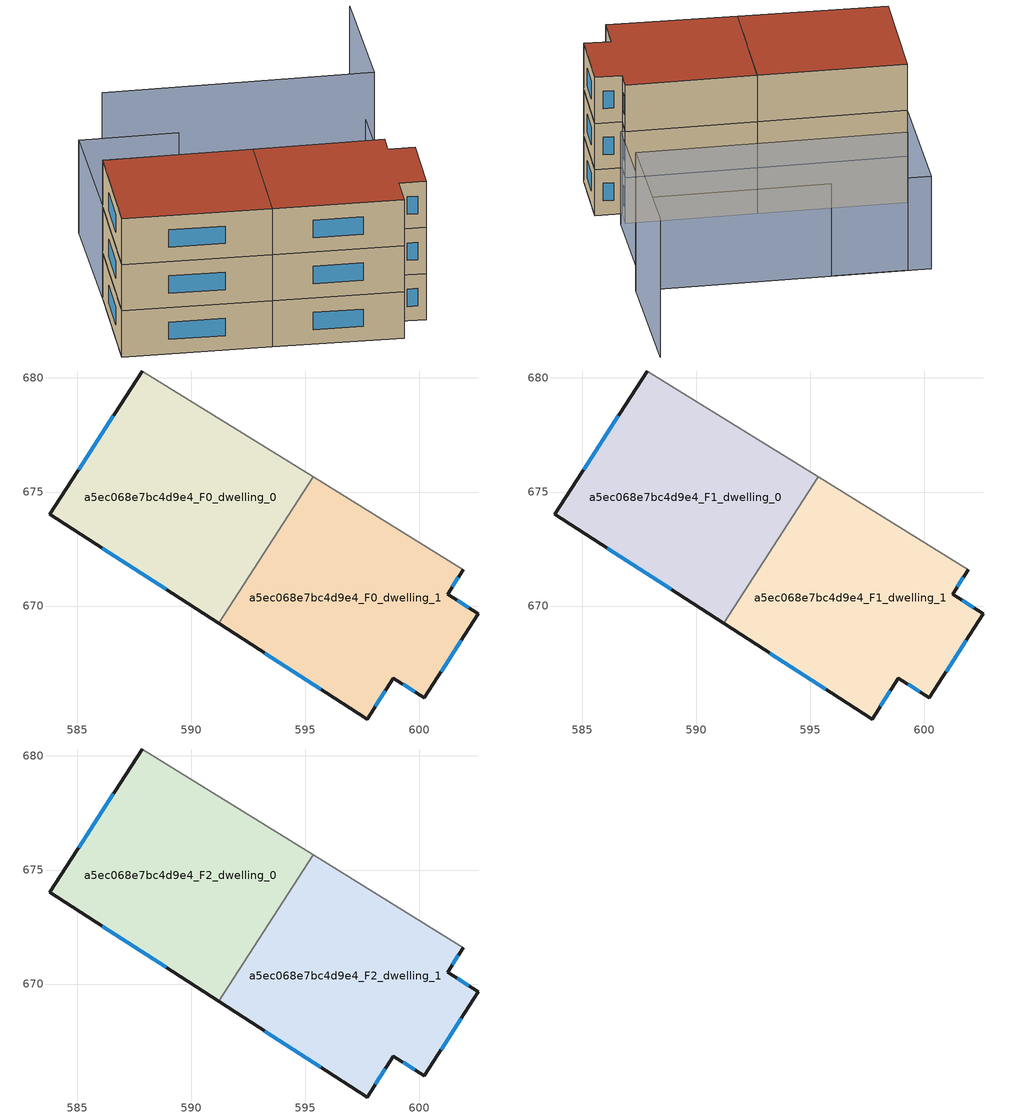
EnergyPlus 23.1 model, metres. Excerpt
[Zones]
a5ec068e7bc4d9e4_F0_dwelling_0
 floor ground (EU_floor_Construction): 595.34,675.66 591.2,669.24 583.79,674.02 587.85,680.31 z0
 wall outside (EU_wall_Construction): 587.85,680.31 583.79,674.02 591.2,669.24 z0:3
 wall adiabatic (EU_wall_Construction): 595.34,675.66 587.85,680.31 z0:3
 wall to a5ec068e7bc4d9e4_F0_dwelling_1 (EU_wall_Construction): 591.2,669.24 595.34,675.66 z0:3
 window (EU_Window_Construction): 586.1,672.53 588.89,670.73 / 586.58,678.35 585.06,675.98 z0.93:2.07
a5ec068e7bc4d9e4_F0_dwelling_1
 floor ground (EU_floor_Construction): 601.92,671.59 601.23,670.52 602.58,669.66 600.21,665.98 598.86,666.84 597.7,665.05 591.2,669.24 595.34,675.66 z0
 wall outside (EU_wall_Construction): 591.2,669.24 597.7,665.05 598.86,666.84 600.21,665.98 602.58,669.66 601.23,670.52 601.92,671.59 z0:3
 wall adiabatic (EU_wall_Construction): 601.92,671.59 595.34,675.66 z0:3
 window (EU_Window_Construction): 593.23,667.93 595.68,666.35 / 601.45,670.85 601.71,671.26 / 602.16,669.93 601.65,670.25 / 600.95,667.12 601.84,668.51 / 599.28,666.57 599.79,666.25 / 598.06,665.61 598.5,666.28 z0.93:2.07
a5ec068e7bc4d9e4_F1_dwelling_0
 floor to a5ec068e7bc4d9e4_F0_dwelling_0 (EU_floor_Construction): 595.34,675.66 591.2,669.24 583.79,674.02 587.85,680.31 z3
 wall outside (EU_wall_Construction): 587.85,680.31 583.79,674.02 591.2,669.24 z3:6
 wall adiabatic (EU_wall_Construction): 595.34,675.66 587.85,680.31 z3:6
 wall to a5ec068e7bc4d9e4_F1_dwelling_1 (EU_wall_Construction): 591.2,669.24 595.34,675.66 z3:6
 window (EU_Window_Construction): 586.1,672.53 588.89,670.73 / 586.58,678.35 585.06,675.98 z3.93:5.07
a5ec068e7bc4d9e4_F1_dwelling_1
 floor to a5ec068e7bc4d9e4_F0_dwelling_1 (EU_floor_Construction): 601.92,671.59 601.23,670.52 602.58,669.66 600.21,665.98 598.86,666.84 597.7,665.05 591.2,669.24 595.34,675.66 z3
 wall outside (EU_wall_Construction): 591.2,669.24 597.7,665.05 598.86,666.84 600.21,665.98 602.58,669.66 601.23,670.52 601.92,671.59 z3:6
 wall adiabatic (EU_wall_Construction): 601.92,671.59 595.34,675.66 z3:6
 window (EU_Window_Construction): 593.23,667.93 595.68,666.35 / 601.45,670.85 601.71,671.26 / 602.16,669.93 601.65,670.25 / 600.95,667.12 601.84,668.51 / 599.28,666.57 599.79,666.25 / 598.06,665.61 598.5,666.28 z3.93:5.07
a5ec068e7bc4d9e4_F2_dwelling_0
 floor to a5ec068e7bc4d9e4_F1_dwelling_0 (EU_floor_Construction): 595.34,675.66 591.2,669.24 583.79,674.02 587.85,680.31 z6
 wall outside (EU_wall_Construction): 587.85,680.31 583.79,674.02 591.2,669.24 z6:9
 wall adiabatic (EU_wall_Construction): 595.34,675.66 587.85,680.31 z6:9
 wall to a5ec068e7bc4d9e4_F2_dwelling_1 (EU_wall_Construction): 591.2,669.24 595.34,675.66 z6:9
 window (EU_Window_Construction): 586.1,672.53 588.89,670.73 / 586.58,678.35 585.06,675.98 z6.93:8.07
 roof outside (EU_roof_Construction): 591.2,669.24 595.34,675.66 587.85,680.31 583.79,674.02 z9
a5ec068e7bc4d9e4_F2_dwelling_1
 floor to a5ec068e7bc4d9e4_F1_dwelling_1 (EU_floor_Construction): 601.92,671.59 601.23,670.52 602.58,669.66 600.21,665.98 598.86,666.84 597.7,665.05 591.2,669.24 595.34,675.66 z6
 wall outside (EU_wall_Construction): 591.2,669.24 597.7,665.05 598.86,666.84 600.21,665.98 602.58,669.66 601.23,670.52 601.92,671.59 z6:9
 wall adiabatic (EU_wall_Construction): 601.92,671.59 595.34,675.66 z6:9
 window (EU_Window_Construction): 593.23,667.93 595.68,666.35 / 601.45,670.85 601.71,671.26 / 602.16,669.93 601.65,670.25 / 600.95,667.12 601.84,668.51 / 599.28,666.57 599.79,666.25 / 598.06,665.61 598.5,666.28 z6.93:8.07
 roof outside (EU_roof_Construction): 600.21,665.98 602.58,669.66 601.23,670.52 601.92,671.59 595.34,675.66 591.2,669.24 597.7,665.05 598.86,666.84 z9
shading: 602.14,671.45 587.85,680.31 / 587.85,680.31 592.34,687.56 / 592.34,687.56 606.64,678.7 / 606.64,678.7 602.14,671.45 z0:6; 611.57,685.68 607.08,678.43 / 607.08,678.43 593.51,686.84 z0:9
[Building]
EU S2 Campaign: North Axis=0; Terrain=City; Solar Distribution=FullExterior
[Site:Location]
Montreal-Trudeau.Intl.AP: Latitude=45.4667; Longitude=-73.75; Time Zone=-5; Elevation=36
[SizingPeriod:WeatherFileDays]
AnnualSizingPeriod: Begin Month=1; Begin Day of Month=1; End Month=12; End Day of Month=31; Day of Week for Start Day=Monday; Use Weather File Daylight Saving Period=No; Use Weather File Rain and Snow Indicators=No
[MATERIAL]
EU_InternalMass_Material: Roughness=MediumRough; Thickness=0.1; Conductivity=1; Density=1800; Specific Heat=900; Thermal Absorptance=0.9; Solar Absorptance=0.7; Visible Absorptance=0.7
[MATERIAL:NOMASS] Roughness=MediumRough; Thermal Absorptance=0.9; Solar Absorptance=0.7; Visible Absorptance=0.7
Name | Thermal Resistance
EU_wall_NoMass; EU_floor_NoMass | 1.36485
EU_roof_NoMass | 2.55992
[WINDOWMATERIAL:SIMPLEGLAZINGSYSTEM]
EU_Window_SimpleGlazing: UFactor=3.92339; Solar Heat Gain Coefficient=0.8; Visible Transmittance=0.8
[CONSTRUCTION]
EU_wall_Construction: EU_wall_NoMass
EU_roof_Construction: EU_roof_NoMass
EU_floor_Construction: EU_floor_NoMass
EU_Window_Construction: EU_Window_SimpleGlazing
EU_InternalMass_Construction: EU_InternalMass_Material
[ZONE] Type=1; Multiplier=1; Ceiling Height=autocalculate; Floor Area=autocalculate; Part of Total Floor Area=Yes
Name | Volume
a5ec068e7bc4d9e4_F0_dwelling_0; a5ec068e7bc4d9e4_F1_dwelling_0; a5ec068e7bc4d9e4_F2_dwelling_0 | 199.98
a5ec068e7bc4d9e4_F0_dwelling_1 | 199.983
a5ec068e7bc4d9e4_F1_dwelling_1; a5ec068e7bc4d9e4_F2_dwelling_1 | 199.984
[INTERNALMASS] Construction=EU_InternalMass_Construction
Name | Zone or ZoneList | Surface Area
a5ec068e7bc4d9e4_F0_dwelling_0_EU_InternalMass | a5ec068e7bc4d9e4_F0_dwelling_0 | 66.6601
a5ec068e7bc4d9e4_F0_dwelling_1_EU_InternalMass | a5ec068e7bc4d9e4_F0_dwelling_1 | 66.661
a5ec068e7bc4d9e4_F1_dwelling_0_EU_InternalMass | a5ec068e7bc4d9e4_F1_dwelling_0 | 66.6601
a5ec068e7bc4d9e4_F1_dwelling_1_EU_InternalMass | a5ec068e7bc4d9e4_F1_dwelling_1 | 66.661
a5ec068e7bc4d9e4_F2_dwelling_0_EU_InternalMass | a5ec068e7bc4d9e4_F2_dwelling_0 | 66.6601
a5ec068e7bc4d9e4_F2_dwelling_1_EU_InternalMass | a5ec068e7bc4d9e4_F2_dwelling_1 | 66.661
[OTHEREQUIPMENT] Fuel Type=Electricity; Design Level Calculation Method=Watts/Area; Power per Zone Floor Area=1; Fraction Latent=0; Fraction Radiant=0; Fraction Lost=0; Carbon Dioxide Generation Rate=0; EndUse Subcategory=EU_Step8_InternalGains
Name | Zone or ZoneList or Space or SpaceList | Schedule
EU_Step8_InternalGain_a5ec068e7bc4d9e4_F0_dwelling_0_f000 | a5ec068e7bc4d9e4_F0_dwelling_0 | EU_Step8_GainSchedule_a5ec068e7bc4d9e4_F0_dwelling_0_f000
EU_Step8_InternalGain_a5ec068e7bc4d9e4_F0_dwelling_1_f000 | a5ec068e7bc4d9e4_F0_dwelling_1 | EU_Step8_GainSchedule_a5ec068e7bc4d9e4_F0_dwelling_1_f000
EU_Step8_InternalGain_a5ec068e7bc4d9e4_F1_dwelling_0_f000 | a5ec068e7bc4d9e4_F1_dwelling_0 | EU_Step8_GainSchedule_a5ec068e7bc4d9e4_F1_dwelling_0_f000
EU_Step8_InternalGain_a5ec068e7bc4d9e4_F1_dwelling_1_f000 | a5ec068e7bc4d9e4_F1_dwelling_1 | EU_Step8_GainSchedule_a5ec068e7bc4d9e4_F1_dwelling_1_f000
EU_Step8_InternalGain_a5ec068e7bc4d9e4_F2_dwelling_0_f000 | a5ec068e7bc4d9e4_F2_dwelling_0 | EU_Step8_GainSchedule_a5ec068e7bc4d9e4_F2_dwelling_0_f000
EU_Step8_InternalGain_a5ec068e7bc4d9e4_F2_dwelling_1_f000 | a5ec068e7bc4d9e4_F2_dwelling_1 | EU_Step8_GainSchedule_a5ec068e7bc4d9e4_F2_dwelling_1_f000
[ZONEVENTILATION:DESIGNFLOWRATE] Schedule=EU_AlwaysOn; Design Flow Rate Calculation Method=AirChanges/Hour; Air Changes per Hour=0.860309; Ventilation Type=Natural; Fan Pressure Rise=0; Fan Total Efficiency=1; Constant Term Coefficient=1; Temperature Term Coefficient=0; Velocity Term Coefficient=0; Velocity Squared Term Coefficient=0; Minimum Indoor Temperature=-100; Maximum Indoor Temperature=100; Delta Temperature=-100; Minimum Outdoor Temperature=-100; Maximum Outdoor Temperature=100; Maximum Wind Speed=40
Name | Zone or ZoneList or Space or SpaceList
EU_ConstantAir_a5ec068e7bc4d9e4_F0_dwelling_0 | a5ec068e7bc4d9e4_F0_dwelling_0
EU_ConstantAir_a5ec068e7bc4d9e4_F0_dwelling_1 | a5ec068e7bc4d9e4_F0_dwelling_1
EU_ConstantAir_a5ec068e7bc4d9e4_F1_dwelling_0 | a5ec068e7bc4d9e4_F1_dwelling_0
EU_ConstantAir_a5ec068e7bc4d9e4_F1_dwelling_1 | a5ec068e7bc4d9e4_F1_dwelling_1
EU_ConstantAir_a5ec068e7bc4d9e4_F2_dwelling_0 | a5ec068e7bc4d9e4_F2_dwelling_0
EU_ConstantAir_a5ec068e7bc4d9e4_F2_dwelling_1 | a5ec068e7bc4d9e4_F2_dwelling_1
[HVACTEMPLATE:THERMOSTAT] Constant Heating Setpoint=20; Constant Cooling Setpoint=50
EU_HeatOnly_a5ec068e7bc4d9e4_F0_dwelling_0; EU_HeatOnly_a5ec068e7bc4d9e4_F0_dwelling_1; EU_HeatOnly_a5ec068e7bc4d9e4_F1_dwelling_0; EU_HeatOnly_a5ec068e7bc4d9e4_F1_dwelling_1; EU_HeatOnly_a5ec068e7bc4d9e4_F2_dwelling_0; EU_HeatOnly_a5ec068e7bc4d9e4_F2_dwelling_1
[HVACTEMPLATE:ZONE:IDEALLOADSAIRSYSTEM] System Availability Schedule=EU_AlwaysOn; Maximum Heating Supply Air Temperature=50; Minimum Cooling Supply Air Temperature=13; Maximum Heating Supply Air Humidity Ratio=0.0156; Minimum Cooling Supply Air Humidity Ratio=0.0077; Heating Limit=NoLimit; Cooling Limit=NoLimit; Heating Availability Schedule=EU_AlwaysOn; Cooling Availability Schedule=EU_CoolingOff; Dehumidification Control Type=ConstantSensibleHeatRatio; Cooling Sensible Heat Ratio=0.7; Dehumidification Setpoint=60; Humidification Control Type=None; Humidification Setpoint=30; Outdoor Air Method=None; Outdoor Air Flow Rate per Person=0.00944; Outdoor Air Flow Rate per Zone Floor Area=0; Outdoor Air Flow Rate per Zone=0; Demand Controlled Ventilation Type=None; Outdoor Air Economizer Type=NoEconomizer; Heat Recovery Type=None; Sensible Heat Recovery Effectiveness=0.7; Latent Heat Recovery Effectiveness=0.65
Name | Template Thermostat
a5ec068e7bc4d9e4_F0_dwelling_0 | EU_HeatOnly_a5ec068e7bc4d9e4_F0_dwelling_0
a5ec068e7bc4d9e4_F0_dwelling_1 | EU_HeatOnly_a5ec068e7bc4d9e4_F0_dwelling_1
a5ec068e7bc4d9e4_F1_dwelling_0 | EU_HeatOnly_a5ec068e7bc4d9e4_F1_dwelling_0
a5ec068e7bc4d9e4_F1_dwelling_1 | EU_HeatOnly_a5ec068e7bc4d9e4_F1_dwelling_1
a5ec068e7bc4d9e4_F2_dwelling_0 | EU_HeatOnly_a5ec068e7bc4d9e4_F2_dwelling_0
a5ec068e7bc4d9e4_F2_dwelling_1 | EU_HeatOnly_a5ec068e7bc4d9e4_F2_dwelling_1
[SIZING:ZONE] Zone Cooling Design Supply Air Temperature Input Method=SupplyAirTemperature; Zone Cooling Design Supply Air Temperature=13; Zone Heating Design Supply Air Temperature Input Method=SupplyAirTemperature; Zone Heating Design Supply Air Temperature=50; Zone Cooling Design Supply Air Humidity Ratio=0.008; Zone Heating Design Supply Air Humidity Ratio=0.008; Cooling Design Air Flow Method=DesignDay; Cooling Design Air Flow Rate=0; Cooling Minimum Air Flow per Zone Floor Area=0.000762; Cooling Minimum Air Flow=0; Cooling Minimum Air Flow Fraction=0.2; Heating Design Air Flow Method=DesignDay; Heating Design Air Flow Rate=0; Heating Maximum Air Flow per Zone Floor Area=0.002032; Heating Maximum Air Flow=0.141576; Heating Maximum Air Flow Fraction=0.3; Account for Dedicated Outdoor Air System=No; Dedicated Outdoor Air System Control Strategy=NeutralSupplyAir; Dedicated Outdoor Air Low Setpoint Temperature for Design=autosize; Dedicated Outdoor Air High Setpoint Temperature for Design=autosize; Zone Load Sizing Method=Sensible Load Only No Latent Load; Zone Latent Cooling Design Supply Air Humidity Ratio Input Method=HumidityRatioDifference; Zone Cooling Design Supply Air Humidity Ratio Difference=0.005; Zone Latent Heating Design Supply Air Humidity Ratio Input Method=HumidityRatioDifference; Zone Humidification Design Supply Air Humidity Ratio Difference=0.005
a5ec068e7bc4d9e4_F0_dwelling_0; a5ec068e7bc4d9e4_F0_dwelling_1; a5ec068e7bc4d9e4_F1_dwelling_0; a5ec068e7bc4d9e4_F1_dwelling_1; a5ec068e7bc4d9e4_F2_dwelling_0; a5ec068e7bc4d9e4_F2_dwelling_1
[SCHEDULE:CONSTANT]
Name | Hourly Value
EU_AlwaysOn | 1
EU_CoolingOff | 0
[SCHEDULE:FILE] Column Number=1; Rows to Skip at Top=0; Number of Hours of Data=8760; Column Separator=Comma; Interpolate to Timestep=No; Minutes per Item=60; Adjust Schedule for Daylight Savings=Yes
Name | File
EU_Step8_GainSchedule_a5ec068e7bc4d9e4_F0_dwelling_0_f000 | ../../schedules/a5ec068e7bc4d9e4/a5ec068e7bc4d9e4_F0_dwelling_0_f000_gain.csv
EU_Step8_GainSchedule_a5ec068e7bc4d9e4_F0_dwelling_1_f000 | ../../schedules/a5ec068e7bc4d9e4/a5ec068e7bc4d9e4_F0_dwelling_1_f000_gain.csv
EU_Step8_GainSchedule_a5ec068e7bc4d9e4_F1_dwelling_0_f000 | ../../schedules/a5ec068e7bc4d9e4/a5ec068e7bc4d9e4_F1_dwelling_0_f000_gain.csv
EU_Step8_GainSchedule_a5ec068e7bc4d9e4_F1_dwelling_1_f000 | ../../schedules/a5ec068e7bc4d9e4/a5ec068e7bc4d9e4_F1_dwelling_1_f000_gain.csv
EU_Step8_GainSchedule_a5ec068e7bc4d9e4_F2_dwelling_0_f000 | ../../schedules/a5ec068e7bc4d9e4/a5ec068e7bc4d9e4_F2_dwelling_0_f000_gain.csv
EU_Step8_GainSchedule_a5ec068e7bc4d9e4_F2_dwelling_1_f000 | ../../schedules/a5ec068e7bc4d9e4/a5ec068e7bc4d9e4_F2_dwelling_1_f000_gain.csv
